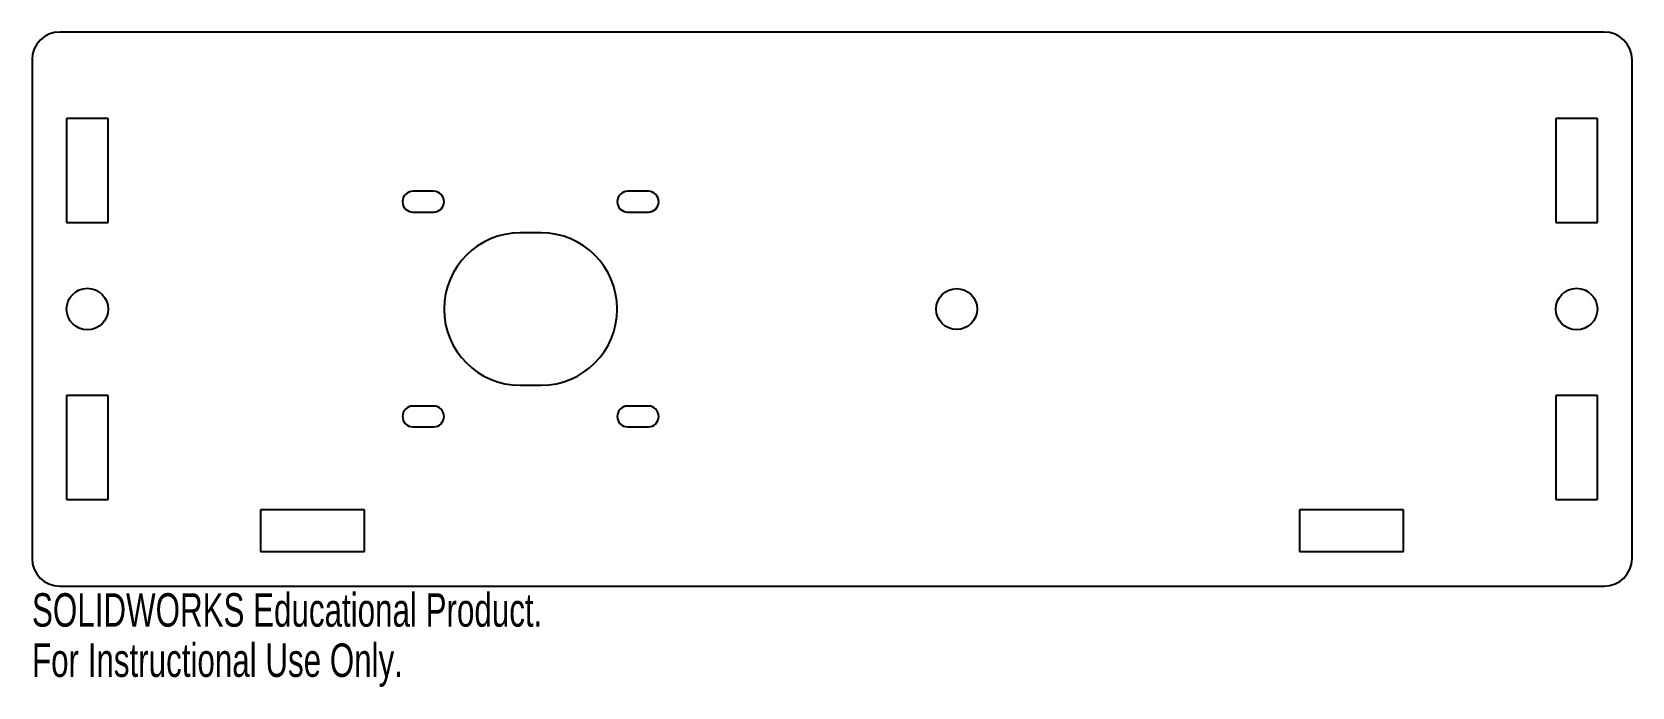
# Model space of a CAD drawing. Header units: millimetres. Extents: x -134 to 98, y -55 to 40.
import ezdxf

# ---------------------------------------------------------------- set-up
doc = ezdxf.new("R2010")
doc.units = ezdxf.units.MM
doc.styles.add('SLDTEXTSTYLE0', font='TXT', dxfattribs={"width": 0.7})

msp = doc.modelspace()

# ---------------------------------------------------------------- linework, layer by layer
at = {"color": 7, "linetype": 'Continuous', "lineweight": 25}
for p, q in [((93.5, 40), (-129.5, 40)), ((-133.5, 36), (-133.5, -36)), ((97.5, -36), (97.5, 36)), ((-128.5, 27.5), (-128.5, 12.5)), ((-122.5, 27.5), (-128.5, 27.5)), ((-122.5, 12.5), (-122.5, 27.5)), ((92.5, 27.5), (86.5, 27.5)), ((86.5, 27.5), (86.5, 12.5)), ((92.5, 12.5), (92.5, 27.5)), ((-75.51, 17), (-78.51, 17)), ((-44.51, 17), (-47.51, 17)), ((-78.51, 14), (-75.51, 14)), ((-47.51, 14), (-44.51, 14)), ((-128.5, 12.5), (-122.5, 12.5)), ((86.5, 12.5), (92.5, 12.5)), ((-60.01, 11), (-63.01, 11)), ((-63.01, -11), (-60.01, -11)), ((-128.5, -12.5), (-128.5, -27.5)), ((-122.5, -12.5), (-128.5, -12.5)), ((-122.5, -27.5), (-122.5, -12.5)), ((92.5, -12.5), (86.5, -12.5)), ((86.5, -12.5), (86.5, -27.5)), ((92.5, -27.5), (92.5, -12.5)), ((-75.51, -14), (-78.51, -14)), ((-44.51, -14), (-47.51, -14)), ((-78.51, -17), (-75.51, -17)), ((-47.51, -17), (-44.51, -17)), ((-128.5, -27.5), (-122.5, -27.5)), ((86.5, -27.5), (92.5, -27.5)), ((-100.5, -29), (-100.5, -35)), ((-85.5, -29), (-100.5, -29)), ((-85.5, -35), (-85.5, -29)), ((64.5, -29), (49.5, -29)), ((49.5, -29), (49.5, -35)), ((64.5, -35), (64.5, -29)), ((-100.5, -35), (-85.5, -35)), ((49.5, -35), (64.5, -35)), ((-129.5, -40), (93.5, -40))]:
    msp.add_line(p, q, dxfattribs=at)
for centre, radius in [((-125.5, 0), 3), ((0, 0), 2.95), ((89.5, 0), 3)]:
    msp.add_circle(centre, radius, dxfattribs=at)
for centre, radius, start, end in [((-129.5, 36), 4, 90, 180), ((93.5, 36), 4, 0, 90), ((-78.51, 15.5), 1.5, 90, 270), ((-75.51, 15.5), 1.5, 270, 90), ((-47.51, 15.5), 1.5, 90, 270), ((-44.51, 15.5), 1.5, 270, 90), ((-63.01, 0), 11, 90, 270), ((-60.01, 0), 11, 270, 90), ((-78.51, -15.5), 1.5, 90, 270), ((-75.51, -15.5), 1.5, 270, 90), ((-47.51, -15.5), 1.5, 90, 270), ((-44.51, -15.5), 1.5, 270, 90), ((-129.5, -36), 4, 180, 270), ((93.5, -36), 4, 270, 0)]:
    msp.add_arc(centre, radius, start, end, dxfattribs=at)

# ---------------------------------------------------------------- texts
at = {"color": 7, "linetype": 'Continuous', "char_height": 4.8336, "attachment_point": 1, "style": 'SLDTEXTSTYLE0'}
for s, insert in [('SOLIDWORKS Educational Product.', (-133.5, -41.02)), ('For Instructional Use Only.', (-133.5, -48.27))]:
    msp.add_mtext(s, dxfattribs=dict(at, insert=insert))

doc.saveas('drawing.dxf')
